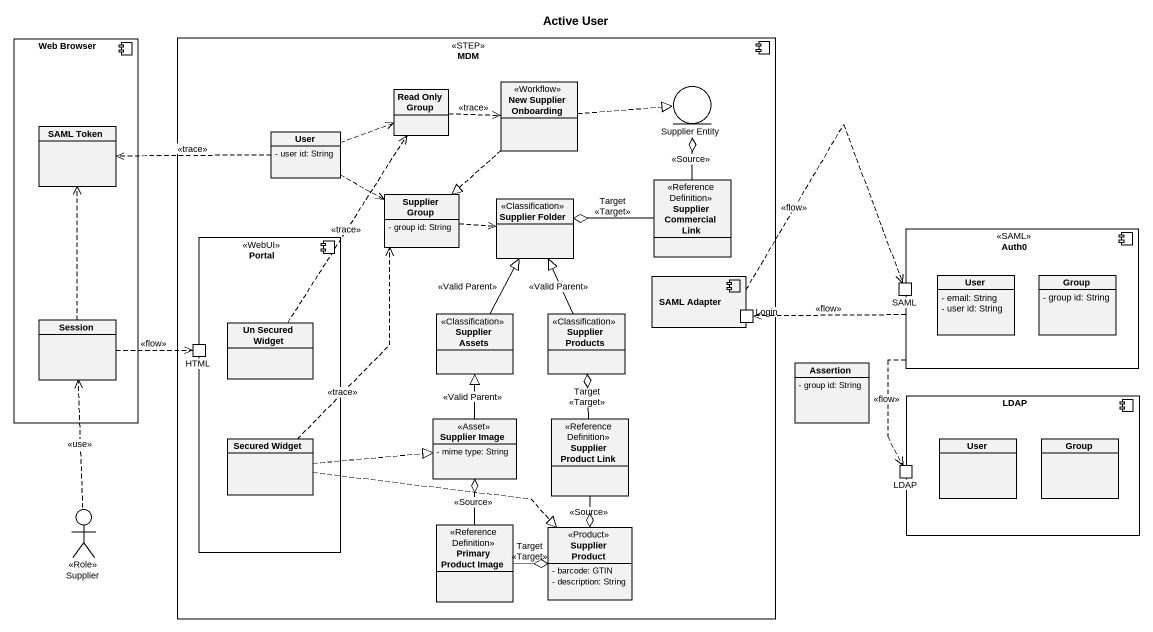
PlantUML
@startuml
title Active User
allowmixing
hide circle
hide empty members
skinparam classAttributeIconSize 0
component "Web Browser" as Web_Browser {
  class "SAML Token" as SAML_Token
  class Session
}
component MDM <<STEP>> {
  class "Read Only Group" as Read_Only_Group
  class "New Supplier Onboarding" as New_Supplier_Onboarding <<Workflow>>
  entity "Supplier Entity" as Supplier_Entity
  class User {
    - user id: String
  }
  class "Supplier Commercial Link" as Supplier_Commercial_Link <<Reference Definition>>
  class "Supplier Group" as Supplier_Group {
    - group id: String
  }
  class "Supplier Folder" as Supplier_Folder <<Classification>>
  component Portal <<WebUI>> {
    class "Un Secured Widget" as Un_Secured_Widget
    port HTML <<HTTPs>>
    class "Secured Widget" as Secured_Widget
  }
  component "SAML Adapter" as SAML_Adapter {
    port Login <<HTTPs>>
  }
  class "Supplier Assets" as Supplier_Assets <<Classification>>
  class "Supplier Products" as Supplier_Products <<Classification>>
  class "Supplier Image" as Supplier_Image <<Asset>> {
    - mime type: String
  }
  class "Supplier Product Link" as Supplier_Product_Link <<Reference Definition>>
  class "Primary Product Image" as Primary_Product_Image <<Reference Definition>>
  class "Supplier Product" as Supplier_Product <<Product>> {
    - barcode: GTIN
    - description: String
  }
}
component Auth0 <<SAML>> {
  port SAML <<HTTPs>>
  class "User" as User_2 {
    - email: String
    - user id: String
  }
  class "Group" as Group_ {
    - group id: String
  }
}
class Assertion {
  - group id: String
}
component LDAP {
  class "User" as User_3
  class "Group" as Group__2
  port "LDAP" as LDAP_2
}
actor Supplier <<Role>>
Read_Only_Group .right.> New_Supplier_Onboarding : <<trace>>
New_Supplier_Onboarding .right.|> Supplier_Entity
New_Supplier_Onboarding ..|> Supplier_Group
User .right.> Read_Only_Group
User .left.> SAML_Token : <<trace>>
User .right.> Supplier_Group
Supplier_Commercial_Link -up-o Supplier_Entity : <<Source>>
Supplier_Commercial_Link -left-o Supplier_Folder : Target\n<<Target>>
Supplier_Group .right.> Supplier_Folder
Auth0 .left.> Login : <<flow>>
Auth0 ..> LDAP_2 : <<flow>>
SAML_Adapter .right.> SAML : <<flow>>
Session .up.> SAML_Token
Session .right.> HTML : <<flow>>
Un_Secured_Widget .up.> Read_Only_Group : <<trace>>
Supplier_Assets -up-|> Supplier_Folder : <<Valid Parent>>
Supplier_Products -up-|> Supplier_Folder : <<Valid Parent>>
Secured_Widget .up.> Supplier_Group : <<trace>>
Secured_Widget .right.|> Supplier_Image
Secured_Widget .right.|> Supplier_Product
Supplier_Image -up-|> Supplier_Assets : <<Valid Parent>>
Supplier_Product_Link -up-o Supplier_Products : Target\n<<Target>>
Supplier_Product_Link --o Supplier_Product : <<Source>>
Supplier .up.> Session : <<use>>
Primary_Product_Image -up-o Supplier_Image : <<Source>>
Primary_Product_Image -right-o Supplier_Product : Target\n<<Target>>
@enduml
